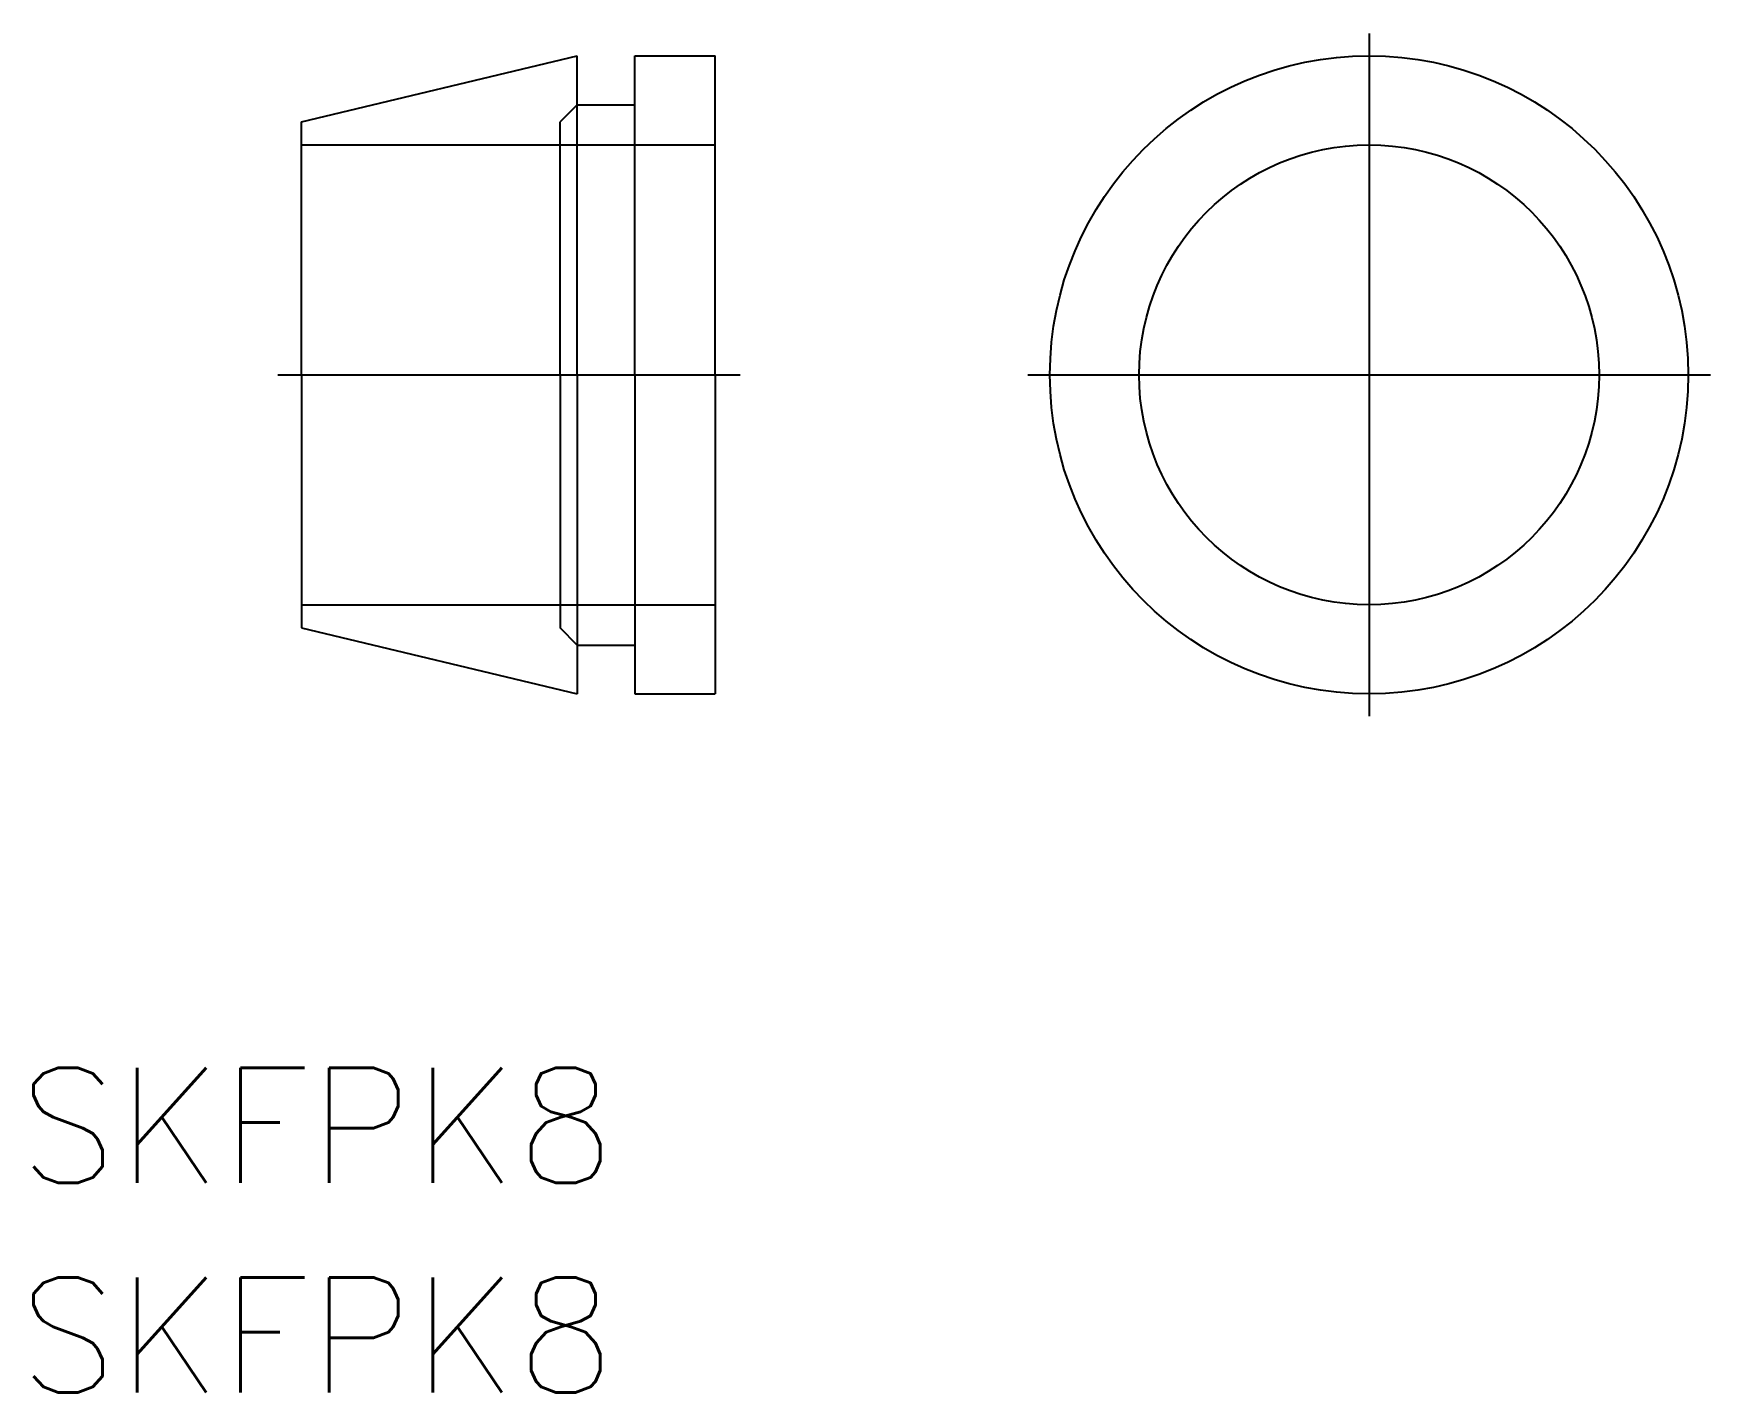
# Model space of a CAD drawing. Extents: x -0.8 to 28.4, y -12.8 to 10.8.
import ezdxf

# ---------------------------------------------------------------- set-up
doc = ezdxf.new("R2010")
doc.units = 0
doc.linetypes.add('CENTER', pattern=[50.8, 31.75, -6.35, 6.35, -6.35])
doc.linetypes.add('DASHED', pattern=[19.05, 12.7, -6.35])
doc.layers.get('0').update_dxf_attribs({"linetype": 'CONTINUOUS'})
doc.layers.add('CENTER', color=1, linetype='CENTER')
doc.styles.get("Standard").update_dxf_attribs({"font": 'txt.shx', "bigfont": '@extfont2.shx'})

msp = doc.modelspace()

# ---------------------------------------------------------------- linework, layer by layer
at = {"color": 7, "linetype": 'CONTINUOUS'}
for p, q in [((3.858, 9.3), (8.658, 10.45)), ((8.658, 4.9), (8.658, 10.45)), ((9.658, 10.45), (11.058, 10.45)), ((9.658, 4.9), (9.658, 10.45)), ((11.058, 4.9), (11.058, 10.45)), ((8.658, 9.6), (9.658, 9.6)), ((3.858, 4.9), (3.858, 9.3)), ((3.858, 4.9), (3.858, 0.5)), ((8.658, 4.9), (8.658, -0.65)), ((9.658, 4.9), (9.658, -0.65)), ((11.058, 4.9), (11.058, -0.65)), ((3.858, 0.5), (8.658, -0.65)), ((8.658, 0.2), (9.658, 0.2)), ((9.658, -0.65), (11.058, -0.65))]:
    msp.add_line(p, q, dxfattribs=at)
at = {"color": 3, "linetype": 'DASHED'}
for p, q in [((8.658, 9.6), (8.358, 9.3)), ((8.358, 4.9), (8.358, 9.3)), ((3.858, 8.9), (8.658, 8.9)), ((8.358, 8.9), (11.058, 8.9)), ((8.358, 4.9), (8.358, 0.5)), ((3.858, 0.9), (8.658, 0.9)), ((8.358, 0.9), (11.058, 0.9)), ((8.658, 0.2), (8.358, 0.5))]:
    msp.add_line(p, q, dxfattribs=at)
at = {"color": 7, "linetype": 'CONTINUOUS'}
for radius in [5.55, 4]:
    msp.add_circle((22.429, 4.9), radius, dxfattribs=at)
at = {"layer": 'CENTER', "color": 1, "linetype": 'CENTER'}
for p, q in [((22.429, 10.837), (22.429, -1.037)), ((3.451, 4.9), (11.492, 4.9)), ((16.492, 4.9), (28.367, 4.9))]:
    msp.add_line(p, q, dxfattribs=at)

# ---------------------------------------------------------------- texts
at = {"color": 7, "linetype": 'CONTINUOUS'}
for p in [(-1.057, -9.156), (-1.057, -12.802)]:
    msp.add_text('SKFPK8', height=2, dxfattribs=at).set_placement(p)

doc.saveas('drawing.dxf')
